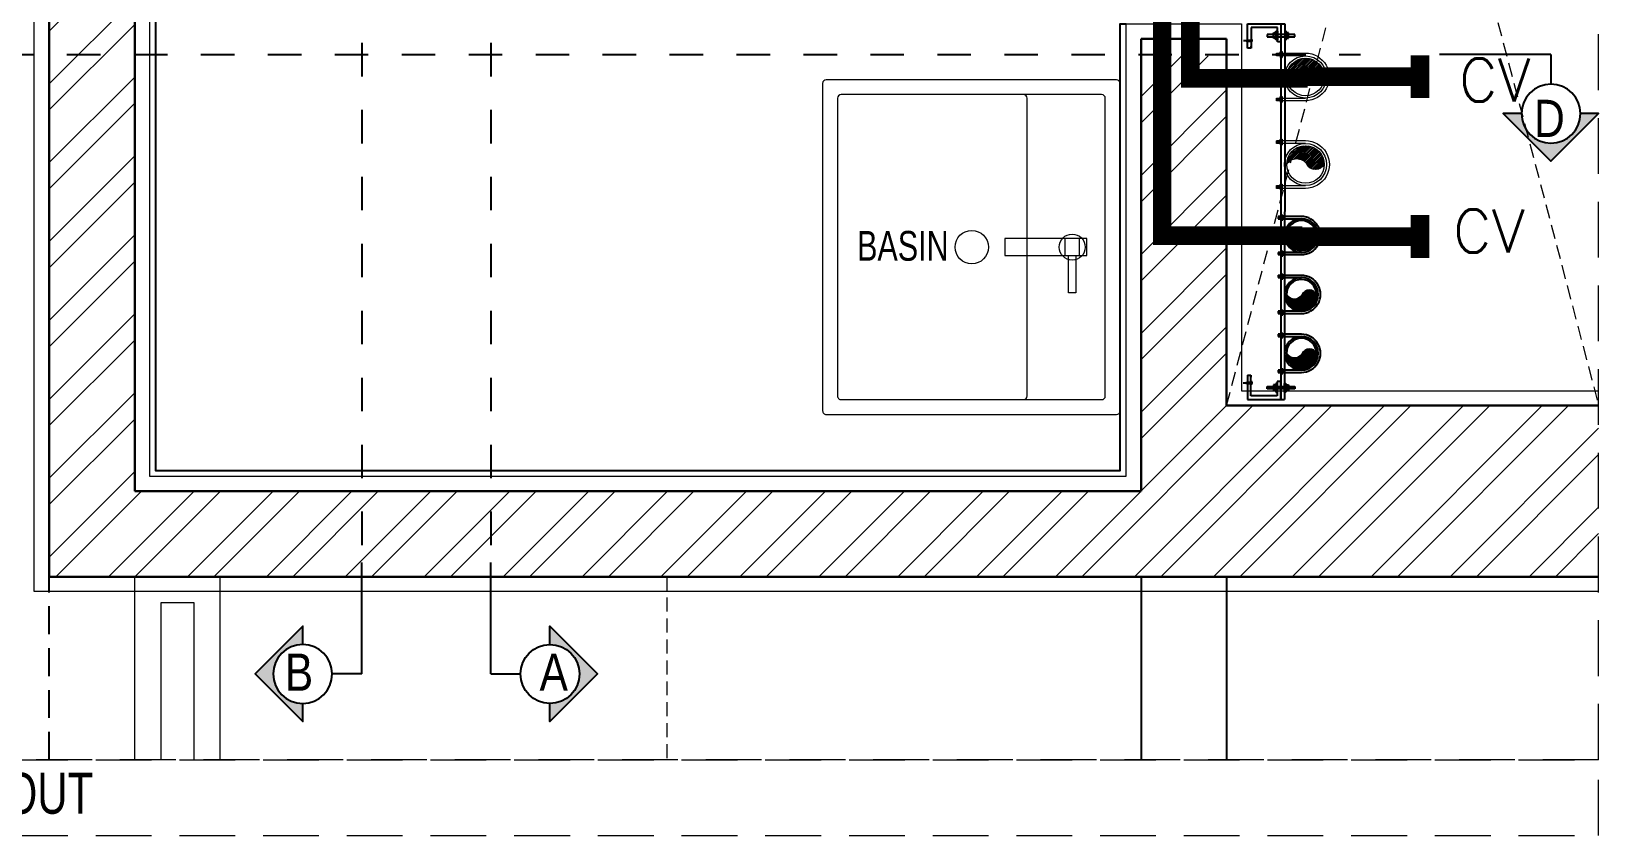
# Model space of a CAD drawing. Header units: inches. Extents: x 899679 to 12882928, y -3363313 to 527800.
# Drawn here: x 1021826 to 1023933, y 507791 to 508872 of the extents above; entities that cross this region are included whole.
import ezdxf
from ezdxf.enums import TextEntityAlignment as Align

# ---------------------------------------------------------------- set-up
doc = ezdxf.new("R2010")
doc.units = ezdxf.units.IN
doc.header["$LTSCALE"] = 150
for name, pattern in [('Dash', [6, 3, -3]), ('HIDDEN', [0.375, 0.25, -0.125]), ('HIDDEN2', [0.1875, 0.125, -0.0625])]:
    doc.linetypes.add(name, pattern=pattern)
for name, color, linetype, lineweight in [('DOTTED LINE-MSA', 3, 'HIDDEN2', 13), ('g-cen-sym', 8, 'Continuous', 25), ('g-text', 8, 'Continuous', 9), ('P.FIXTURE-MSA', 8, 'Continuous', 5), ('P_Water Supply Downtake pipe', 3, 'Continuous', 25), ('Pl_FLushing PIpe', 150, 'Continuous', 9), ('PLASTER', 3, 'Continuous', 9), ('SHEET', 7, 'Continuous', 13), ('WALL HATCH-MSA', 251, 'Continuous', 9), ('WALL-MSA', 32, 'Continuous', 30), ('WINDOW-MSA', 50, 'Continuous', 13)]:
    doc.layers.add(name, color=color, linetype=linetype, lineweight=lineweight)
for name, color, linetype in [('ELE-02-MSA', 4, 'Continuous'), ('PL-bracket', 7, 'Continuous'), ('TILE SECTION', 152, 'Continuous')]:
    doc.layers.add(name, color=color, linetype=linetype)
doc.styles.add('arial unicode', font='swisscl.ttf', dxfattribs={"height": 165})
doc.styles.add('SWINS', font='swissc.ttf')
doc.styles.add('{18b73a54-fa43-428c-adcb-c1c7bbdf2c84}', font='Simplex.shx')

# ---------------------------------------------------------------- blocks, each defined once
blk = doc.blocks.new('G$CDDA0B9F1')
for p, q in [((-400, 220), (-400, -220)), ((-5, 225), (-395, 225)), ((0, -220), (0, 220)), ((-380, 200), (-380, -200)), ((-130, 205), (-375, 205)), ((-25, 205), (-130, 205)), ((-125, -200), (-125, 200)), ((-20, -200), (-20, 200)), ((-375, -205), (-130, -205)), ((-130, -205), (-25, -205)), ((-395, -225), (-5, -225))]:
    blk.add_line(p, q)
at = {"elevation": 0.003664417343984999}
blk.add_lwpolyline([(-155.0000000372529, -11.39126687496901), (-44.9999999627471, -11.39126687496901), (-44.9999999627471, 11.39126687124372), (-155.0000000372529, 11.39126687124372)], close=True, dxfattribs=at)
for points in [[(-74.49908548593521, -11.39230860024691), (-54.49908552318811, -11.39230860024691), (-54.49908552318811, 11.39022514596581), (-74.49908548593521, 11.39022514596581)], [(-59.49908550456166, -11.39230860024691), (-59.49908550456166, -61.39230860024691), (-69.49908550456166, -61.39230860024691), (-69.49908550456166, -11.39230860024691)]]:
    blk.add_lwpolyline(points, close=True)
for centre, radius in [((-199.5, 0), 22.5), ((-64.5, 0), 17.5)]:
    blk.add_circle(centre, radius)
for centre, radius, start, end in [((-394.9999999999999, 220.0000000002327), 5.000000000000085, 90.00000000000131, 179.999999999999), ((-5, 220.0000000002328), 5, 0, 90), ((-374.9999999999999, 200.0000000002327), 5.000000000000085, 90.00000000000131, 179.999999999999), ((-130, 200.0000000002328), 5, 0, 90), ((-25, 200.0000000002328), 5, 0, 90), ((-375.0000000000001, -200.0000000000001), 4.999999999999943, 179.9999999999993, 270.0000000000007), ((-130, -200), 5, 270, 0), ((-25, -200), 5, 270, 0), ((-395.0000000000001, -220.0000000000001), 4.999999999999943, 179.9999999999993, 270.0000000000007), ((-5, -220), 5, 270, 0)]:
    blk.add_arc(centre, radius, start, end)
blk = doc.blocks.new('sec')
at = {"layer": 'g-cen-sym'}
h = blk.add_hatch(color=256, dxfattribs=at)
h.paths.add_polyline_path([(2.73e-14, 537.5273218287452), (-107.956475941309, 429.5708458874361), (-107.956475941309, 399.1607016395453, -0.2062306983916904), (2.730000000001706e-14, 445.6665243379758, -0.4142135623730596), (148.5555081145527, 297.1110162260618), (240.4163056053222, 297.1110162260618)])
h.paths.add_polyline_path([(-107.956475941309, 399.1607016395454), (-107.956475941309, 429.5708458874361), (-138.1869732997017, 399.3403485290693), (-138.1869732997017, 351.6371512499004, -0.09565303018648871)])
h.paths.add_polyline_path([(-138.1869732997017, 399.3403485290693), (-168.4174706606815, 369.1098511680636), (-168.4174706606815, 297.1110162260618), (-148.5555081119139, 297.1110162260618, -0.09423427136048851), (-138.1869732997017, 351.6371512499004)])
h.paths.add_polyline_path([(-168.4174706580426, 369.1098511680636), (-204.6941080129084, 332.8332138158367), (-204.6941080129084, 297.1110162260618), (-168.4174706606815, 297.1110162260618)])
h.paths.add_polyline_path([(-204.6941080129084, 332.8332138158367), (-240.4163056027092, 297.1110162260618), (-204.6941080129084, 297.1110162260618)])
for q in [(2.73e-14, 148.5555081130354), (-561.6378324203346, 0)]:
    blk.add_line((0, 0), q, dxfattribs=at)
blk.add_lwpolyline([(-148.5555081119139, 297.1110162260618), (-240.4163056027092, 297.1110162260618), (2.73e-14, 537.5273218287452), (240.4163056053222, 297.1110162260618), (148.5555081145527, 297.1110162260618)], dxfattribs=at)
blk.add_circle((2.73e-14, 297.1110162260618), 148.5555081130354, dxfattribs=at)
blk = doc.blocks.new('G$C4D8EC2FA')
at = {"layer": 'WALL HATCH-MSA'}
h = blk.add_hatch(dxfattribs=at)
h.set_pattern_fill('ANSI32', color=251, scale=200)
h.set_pattern_definition([(45, (-844953.3449528317, -536414.5760009182), (-53.03300858899107, 53.03300858899107), []), (45, (-844917.9896138317, -536414.5760009182), (-53.03300858899107, 53.03300858899107), [])])
h.paths.add_polyline_path([(2582.549999709474, 347.9804713552585), (2582.549999709474, 577.980471355957), (2082.549999709474, 577.9804713530466), (2082.549999709474, 1047.980471353047), (1967.549999709474, 1047.980471352115), (1967.549999709474, 462.9804713521153), (615, 462.9804713437334), (615, 1236.58047134243), (500, 1236.58047134243), (500, 347.9804713432677)])
at = {"layer": 'DOTTED LINE-MSA', "color": 251}
blk.add_line((1329.999999991618, 347.9804713395424), (1329.999999993015, 102.0041043454548), dxfattribs=at)
for points in [[(2082.549999709474, 577.9804713530466), (2582.549999709474, 2480.180471352302)], [(2082.549999709474, 2480.180471349042), (2582.549999709474, 577.98047135456)]]:
    blk.add_lwpolyline(points, dxfattribs=at)
at = {"layer": 'ELE-02-MSA', "color": 251, "linetype": 'HIDDEN'}
blk.add_line((499.9999999915017, 102.0041043454548), (499.9999999916181, 347.9804713432677), dxfattribs=at)
at = {"layer": 'ELE-02-MSA', "color": 251}
for p, q in [((1967.549999969313, 347.9804711245233), (1967.549999954645, 102.0041043454548)), ((2082.550000040792, 347.9804711184697), (2082.550000026124, 102.0041043454548))]:
    blk.add_line(p, q, dxfattribs=at)
at = {"layer": 'g-cen-sym', "color": 251, "linetype": 'Dash', "lineweight": -3, "ltscale": 0.1}
for p, q in [((920.0213997683022, 3045.47110099718), (920.0213997683022, 367.108448636136)), ((1093.774121775525, 3045.47110099718), (1093.774121775525, 367.108448636136)), ((163.8811023554299, 1049.681096942746), (2262.24123513489, 1049.681096942746, 1.836870532177688e-09))]:
    blk.add_line(p, q, dxfattribs=at)
at = {"layer": 'PLASTER', "color": 251}
blk.add_lwpolyline([(2582.54999970959, 327.9804713552585), (480, 327.9804713431513), (480, 1256.58047134243), (635, 1256.58047134243), (635, 482.9804713438498), (1947.549999709474, 482.9804713519989), (1947.549999709474, 1090.980471351882), (2102.549999709474, 1090.980471353047), (2102.549999709474, 597.980471353163), (2582.549999709358, 597.9804713558406)], dxfattribs=at)
at = {"layer": 'SHEET', "color": 251, "linetype": 'HIDDEN', "ltscale": 2}
for points in [[(0, 102.0041043454548), (2582.549999709474, 102.0041043454548), (2582.549999709474, 3210.180471397587), (0, 3210.180471397587)], [(2582.549999709474, 102.0041043449892), (0, 102.0041043454548), (0, 0), (2582.549999709474, -4.656612873077393e-10)]]:
    blk.add_lwpolyline(points, close=True, dxfattribs=at)
at = {"layer": 'TILE SECTION', "color": 251}
blk.add_lwpolyline([(635, 1256.58047134243), (643, 1256.58047134243), (643, 490.9804713438498), (1939.549999709474, 490.9804713519989), (1939.549999709474, 1090.980471351766), (1947.549999709474, 1090.980471351882)], dxfattribs=at)
at = {"layer": 'WALL-MSA', "color": 251}
for p, q in [((500, 1236.58047134243), (500, 347.9804713432677)), ((615, 1236.58047134243), (615, 462.9804713437334, -4.576673821592301e-08)), ((1967.549999709474, 1070.980471351999), (1967.549999709474, 462.9804713521153)), ((1967.549999709474, 1070.980471351999), (2082.549999709474, 1070.98047135293)), ((2082.549999709474, 1070.98047135293), (2082.549999709474, 577.9804713530466)), ((2082.549999709474, 577.9804713530466), (2582.549999709474, 577.9804713558406)), ((615, 462.9804713437334), (1967.549999709474, 462.9804713521153)), ((500, 347.9804713432677), (2582.549999709474, 347.9804713552585))]:
    blk.add_line(p, q, dxfattribs=at)
at = {"layer": 'WINDOW-MSA', "color": 251}
for p, q in [((614.9999996948754, 102.0041043454548), (614.999999693362, 347.9804713437334)), ((729.9999996948754, 102.0041043454548), (729.999999693362, 347.980471344199))]:
    blk.add_line(p, q, dxfattribs=at)
blk.add_lwpolyline([(695.0000000474975, 102.0041043454548), (695.0000001152512, 312.9804713409394), (649.9999996935949, 312.9804713423364), (649.9999996948754, 102.0041043454548)], dxfattribs=at)
at = {"layer": 'g-cen-sym', "color": 251, "linetype": 'Dash', "lineweight": -3, "ltscale": 0.1, "yscale": 0.2666666667908428, "zscale": 0.2666666667908428}
for p, xscale, rotation in [((2518.438984851586, 1049.681094641448), -0.2666666667908428, 180), ((920.0213974670041, 217.3383599211229), -0.2666666667908428, 89.99999999999999), ((1093.774124076823, 217.3383599211229), 0.2666666667908428, 270)]:
    blk.add_blockref('sec', p, dxfattribs=dict(at, xscale=xscale, rotation=rotation))
at = {"layer": 'P.FIXTURE-MSA', "color": 251}
blk.add_blockref('G$CDDA0B9F1', (1939.48749970994, 790.980471351766), dxfattribs=at)
at = {"layer": 'g-cen-sym', "color": 251, "linetype": 'Dash', "lineweight": -3, "ltscale": 0.1, "style": 'SWINS'}
for s, p in [('D', (2516.335163290845, 963.9898683788488, 2.375956986711003e-09)), ('B', (835.6552125028102, 219.7029600137612, 2.375956986711003e-09)), ('A', (1178.107841508463, 219.7029600137612, 2.375956986711003e-09))]:
    blk.add_text(s, height=50, dxfattribs=at).set_placement(p, align=Align.MIDDLE_CENTER)
at = {"layer": 'g-text', "color": 251, "style": 'arial unicode'}
blk.add_text('BASIN', height=40, dxfattribs=at).set_placement((1647.363811135525, 792.7486369429389, -0.2245529503680686), align=Align.MIDDLE)
blk.add_text('PLUMBING LAYOUT ', height=55, dxfattribs=at).set_placement((23.46806580456905, 29.42926908866502))
blk = doc.blocks.new('A$C71541A21')
h = blk.add_hatch()
h.set_pattern_fill('ANSI31', color=256, scale=15624.99999961172, angle=449.9999947211993, style=0)
h.set_pattern_definition([(225.0000052736955, (2987.514096804695, -8852.990632419187), (-2.209708894839474, 2.209708487257594), [])])
edge = h.paths.add_edge_path()
edge.add_ellipse((58.19573492583879, 66.33248665570433), major_axis=(-35.35533905670769, 35.35533905670769), ratio=0.9999999999963864, start_angle=315.00000527864233, end_angle=405.0000052790051, ccw=False)
edge.add_ellipse((58.19573492606526, 66.33248665570433), major_axis=(-35.35533905654907, -35.35533905654907), ratio=0.9999999999990152, start_angle=135.0000052792887, end_angle=225.0000000000283, ccw=False)
edge.add_ellipse((84.99012411941371, 79.03934499527237), major_axis=(-18.70781260122782, 18.70781260122782), ratio=0.9999999999990392, start_angle=72.05095237669781, end_angle=196.2959103731115, ccw=False)
edge.add_ellipse((35.01052318419402, 50.98169697085457), major_axis=(-21.84810600288985, 21.84810600288985), ratio=0.9999999999985292, start_angle=256.2424875922653, end_angle=375.2099589512152)
at = {"color": 253}
for p, q in [((-18.89106795806232, 129.8324832193147), (58.19572907563697, 129.8324866465499)), ((-9.54635294477252, 129.831727855091), (-11.43835364824865, 129.8372014557497)), ((-9.548668197777328, 132.701747422945), (-8.418130726596372, 133.8388452140151)), ((-9.540326368397595, 122.3611023641951), (-9.548668197777328, 132.7017474233088)), ((-9.515043614402327, 131.1003206797267), (-4.017719424910991, 131.0844167980775)), ((-8.418130726596372, 133.8388452140151), (-4.017719424910991, 133.8388452140151)), ((58.19572976394407, 122.3618984121623), (-19.34279916938048, 122.3619066906281)), ((-9.540326368397595, 122.3611023641951), (-9.548668197777328, 119.4776715886491)), ((-9.548668197777328, 119.4776715886491), (-8.418130726596372, 118.3405737975789)), ((-9.54398898214198, 121.095085953604), (-4.017719424910991, 121.0790983322312)), ((-8.418130726596372, 118.3405737975789), (-4.017719424910991, 118.3405737975789)), ((58.19574077694657, 2.832486664677487), (-19.34279379814656, 2.832478416473873)), ((-18.89105706969759, 10.30306669630091), (58.19574008841307, 10.30307489960869)), ((58.19574077694657, 2.832486664677487), (-13.3133817491303, 2.832479011567313)), ((-9.546341147898643, 10.30231303168141), (-11.10284523895749, 10.30681603271836)), ((-9.548656401267221, 13.17233259953531), (-8.418118929722494, 14.30943039060541)), ((-9.540314571523721, 2.831687540421555), (-9.548656401267221, 13.17233259953531)), ((-9.540314571523721, 2.831687540421555), (-9.548656401267221, -0.0517432354882459)), ((-9.543977185268105, 1.56567112983059), (-4.017707627673313, 1.549683508457674)), ((-9.515031817528447, 11.57090585595318), (-4.017707627673313, 11.55500197394024)), ((-8.418118929722494, 14.30943039060541), (-4.017707627673313, 14.30943039060541)), ((-9.548656401267221, -0.0517432354882459), (-8.418118929722494, -1.188841026558363)), ((-8.418118929722494, -1.188841026558363), (-4.017707627673313, -1.188841026558363))]:
    blk.add_line(p, q, dxfattribs=at)
for points in [[(-19.39855965395615, 122.2485780273218, 0.1779413410830516), (-18.96089619515904, 125.9839440835293, -0.2328251976264197), (-18.95009380971812, 129.7178886617275)], [(-19.39854785708225, 2.719163203912031, 0.1779413410830516), (-18.96088439792142, 6.454529259755815, -0.2328251976264197), (-18.9500820128443, 10.18847383831774)]]:
    blk.add_lwpolyline(points, format="xyb", dxfattribs=at)
for points in [[(-17.33959012638577, 129.8327036686914), (-16.18338604933437, 122.3601411850922)], [(-15.15917705513048, 129.8335857501314), (-14.00297297844291, 122.361023266896)], [(-12.97876398460279, 129.8344678319353), (-11.82255990755139, 122.3619053483361)], [(-10.79835091371127, 129.8353499133754), (-9.540865640548088, 123.0295915888945)], [(-4.017719424910991, 133.8388452140151), (-4.017719424910991, 118.3405737975789)], [(-17.33957832914815, 10.30328884491786), (-16.18337425246052, 2.830726361682465)], [(-15.15916525825657, 10.30417092635792), (-14.002961181569, 2.831608443122533)], [(-12.97875218772888, 10.30505300816178), (-11.82254811067751, 2.8324905245626)], [(-10.7983391164736, 10.30593508960185), (-9.540853843674213, 3.500176764757211)], [(-4.017707627673313, 14.30943039060541), (-4.017707627673313, -1.188841026558363)]]:
    blk.add_lwpolyline(points, dxfattribs=at)
for major_axis, ratio, start_param, end_param in [((-8.399999999999996e-15, -56.0294117612936), 0.9999999999955402, -0.7853981633996782, 5.497787143779905), ((-1.31e-14, -49.99999999999997), 0.9999999999967564, -0.7853981633990699, 5.497787143780516)]:
    blk.add_ellipse((58.19573492561231, 66.33248665570433), major_axis=major_axis, ratio=ratio, start_param=start_param, end_param=end_param)
at = {"color": 253, "extrusion": (0, 0, -1)}
blk.add_ellipse((58.19573492629181, 66.33248665570433), major_axis=(-44.90128060301127, -44.90128060301129), ratio=0.999999999999692, start_param=2.356194490192188, end_param=5.497787143781983, dxfattribs=at)
at = {"extrusion": (0, 0, -1)}
for centre, major_axis, ratio, start_param, end_param in [((35.01052318464697, 50.98169697049223), (-21.8481060029837, -21.8481060029837), 0.999999999999786, 1.30533246416926, 3.381706541423978), ((84.89053644642789, 78.88060685054668), (-18.59417428406518, 18.59417428406518), 0.9999999999967792, 2.853642975592703, 5.029312805762117)]:
    blk.add_ellipse(centre, major_axis=major_axis, ratio=ratio, start_param=start_param, end_param=end_param, dxfattribs=at)
blk = doc.blocks.new('*U103')
at = {"color": 7, "ltscale": 0.125}
for p, q in [((-484.5602168747354, 63.33749707066454), (-487.7329755563547, 63.33749707066454)), ((-487.7329755563547, 63.33749707066454), (-487.7329755563547, 26.32462893977936)), ((-484.5602168747354, 26.32462893977936), (-484.5602168747354, 63.33749707066454)), ((-17.30379328266986, 63.33749707066454), (-14.13103460105026, 63.33749707066454)), ((-17.30379328266986, 26.32462893977936), (-17.30379328266986, 63.33749707066454)), ((-14.13103460105026, 63.33749707066454), (-14.13103460105026, 26.32462893977936)), ((-480.3494184464503, 51.56487437560279), (-491.9412736575831, 51.56487437560279)), ((-491.9412736575831, 51.56487437560279), (-491.9412736575831, 49.69146944608656)), ((-482.4463119680071, 54.73987305416085), (-489.8417398390296, 54.73987305416085)), ((-489.8417398390296, 54.73987305416085), (-489.8417398390296, 51.56487437560279)), ((-489.8417398390296, 51.56487437560279), (-482.4463119680071, 51.56487437560279)), ((-482.4463119680071, 51.56487437560279), (-482.4463119680071, 54.73987305416085)), ((-480.3494184464503, 49.69146944608656), (-480.3494184464503, 51.56487437560279)), ((-21.51459171095462, 51.56487437560279), (-9.92273649982212, 51.56487437560279)), ((-21.51459171095462, 49.69146944608656), (-21.51459171095462, 51.56487437560279)), ((-9.92273649982212, 49.69146944608656), (-21.51459171095462, 49.69146944608656)), ((-19.41769818939042, 54.73987305416085), (-12.02227031837515, 54.73987305416085)), ((-19.41769818939042, 51.56487437560279), (-19.41769818939042, 54.73987305416085)), ((-12.02227031837515, 51.56487437560279), (-19.41769818939042, 51.56487437560279)), ((-12.02227031837515, 54.73987305416085), (-12.02227031837515, 51.56487437560279)), ((-9.92273649982212, 51.56487437560279), (-9.92273649982212, 49.69146944608656)), ((-491.9412736575831, 38.09725163530675), (-491.9412736575831, 39.97065656435734)), ((-491.9412736575831, 39.97065656435734), (-480.3494184464503, 39.97065656435734)), ((-480.3494184464503, 38.09725163530675), (-491.9412736575831, 38.09725163530675)), ((-489.8417398390296, 34.92225295628305), (-489.8417398390296, 38.09725163530675)), ((-489.8417398390296, 38.09725163530675), (-482.4463119680071, 38.09725163530675)), ((-482.4463119680071, 34.92225295628305), (-489.8417398390296, 34.92225295628305)), ((-487.7329755563547, 26.32462893977936), (-484.5602168747354, 26.32462893977936)), ((-482.4463119680071, 38.09725163530675), (-482.4463119680071, 34.92225295628305)), ((-480.3494184464503, 39.97065656435734), (-480.3494184464503, 38.09725163530675)), ((-9.92273649982212, 39.97065656435734), (-21.51459171095462, 39.97065656435734)), ((-21.51459171095462, 39.97065656435734), (-21.51459171095462, 38.09725163530675)), ((-21.51459171095462, 38.09725163530675), (-9.92273649982212, 38.09725163530675)), ((-12.02227031837515, 38.09725163530675), (-19.41769818939042, 38.09725163530675)), ((-19.41769818939042, 38.09725163530675), (-19.41769818939042, 34.92225295628305)), ((-19.41769818939042, 34.92225295628305), (-12.02227031837515, 34.92225295628305)), ((-14.13103460105026, 26.32462893977936), (-17.30379328266986, 26.32462893977936)), ((-12.02227031837515, 34.92225295628305), (-12.02227031837515, 38.09725163530675)), ((-9.92273649982212, 38.09725163530675), (-9.92273649982212, 39.97065656435734))]:
    blk.add_line(p, q, dxfattribs=at)
for p, q in [((-501.6760027499015, 44.72142396942945), (-501.6760027499015, 49.69098918781675)), ((-501.6760027499015, 49.68862127818283), (0, 49.68862127818283)), ((-501.6760027499015, 44.72190422909625), (-477.6745791990394, 44.72190422909625)), ((-501.6760027499015, 0), (-501.6760027499015, 44.72190422909625)), ((-501.6760027499015, 44.72171776174218), (0, 44.71953631946235)), ((-477.6745791990394, 44.72190422909625), (-477.6745791934878, 39.97065656435734)), ((0, 44.72190422909625), (-24.18943095835834, 44.72190422909625)), ((-24.18943095835834, 44.72190422909625), (-24.18943096391718, 39.97065656435734)), ((0, 44.72142396942945), (0, 49.69098918781675)), ((0, 0), (0, 44.72190422909625)), ((-477.6745791934878, 39.97065656435734), (-496.9247550897028, 39.97065656435734)), ((-496.9247550897028, 39.97065656435734), (-496.92475509572, 4.751247661959496)), ((-24.18943096391718, 39.97065656435734), (-4.751247660191439, 39.97065656435734)), ((-4.751247660191439, 39.97065656435734), (-4.751247654174222, 4.751247661959496)), ((-469.1502114252645, 0), (-501.6760027499015, 0)), ((-496.92475509572, 4.751247661959496), (-469.1502114192474, 4.751247661959496)), ((-469.9934473738296, 4.751247661959496), (-471.8368246606674, 4.751247661959496)), ((-469.1502114192474, 4.751247661959496), (-471.8368246606674, 4.751247661959496)), ((-469.1502114192474, 4.751247661959496), (-469.1502114252645, 0)), ((-4.751247654174222, 4.751247661959496), (-32.52579132463689, 4.751247661959496)), ((-32.52579132463689, 4.751247661959496), (-29.83917808923434, 4.751247661959496)), ((-32.52579132463689, 0), (0, 0)), ((-31.68255537607183, 4.751247661959496), (-29.83917808923434, 4.751247661959496))]:
    blk.add_line(p, q)
for points in [[(-479.3440201910952, -5.459783804278004), (-480.5755096997741, 4.75124766195949)], [(-479.3440201910952, -5.459783804278004), (-478.1125306824156, 4.75124766195949)], [(-32.52579132463689, 0), (-32.52579132463689, 4.751247661959496)], [(-22.33198255880644, -5.459783804278004), (-23.56347206748561, 4.75124766195949)], [(-22.33198255880644, -5.459783804278004), (-21.10049305012726, 4.75124766195949)]]:
    blk.add_lwpolyline(points)
for centre, start, end in [((-479.4255075589189, 4.542921116976278), 6.168720518134261, 173.8312794818657), ((-22.25049519098253, 4.542921116976278), 6.168720518134083, 173.8312794818659)]:
    blk.add_arc(centre, 1.938703992554078, start, end)

msp = doc.modelspace()

# ---------------------------------------------------------------- linework, layer by layer
at = {"layer": 'P_Water Supply Downtake pipe', "ltscale": 20, "const_width": 25}
for points in [[(1023534.420889678, 508597.0190698861), (1023345.893907753, 508597.0190698861), (1023345.893907753, 510449.3589160135), (1021909.395951255, 510449.3589160135), (1021909.395951255, 509845.6053206356), (1021567.342166759, 509845.6053206356), (1021572.040744093, 509956.1626507611)], [(1023692.440513234, 508567.183659372), (1023692.440513234, 508624.7662747275)], [(1023533.712906389, 508595.9749670498), (1023692.440513234, 508595.9749670498)]]:
    msp.add_lwpolyline(points, dxfattribs=at)
at = {"layer": 'Pl_FLushing PIpe', "const_width": 25}
for points in [[(1023541.466899288, 508808.7766405833), (1023383.729638182, 508808.7766405833), (1023383.729638182, 509180.3943954607), (1023124.513950882, 509180.3943954607)], [(1023692.440513234, 508782.0055607189), (1023692.440513234, 508839.5881760743)], [(1023540.205027066, 508810.7968683966), (1023692.440513234, 508810.7968683966)]]:
    msp.add_lwpolyline(points, dxfattribs=at)

# ---------------------------------------------------------------- block references
at = {"color": 1}
msp.add_blockref('G$C4D8EC2FA', (1021350.040744093, 507790.782179308), dxfattribs=at)
at = {"layer": 'P_Water Supply Downtake pipe', "ltscale": 20, "xscale": -0.4037956793862306, "yscale": 0.4037956793862306, "zscale": 0.4037956793862306, "rotation": 180}
for p in [(1023509.616691945, 508624.0763003933), (1023509.616630543, 508544.9677791558), (1023509.616569142, 508465.8592579174)]:
    msp.add_blockref('A$C71541A21', p, dxfattribs=at)
at = {"layer": 'PL-bracket', "lineweight": -3, "xscale": 1.006212302326112, "yscale": 1.006212302326112, "zscale": 1.006212302326112, "rotation": 269.9826744529678}
msp.add_blockref('*U103', (1023460.438100631, 508376.9701079894), dxfattribs=at)
at = {"layer": 'Pl_FLushing PIpe', "xscale": 0.5047445992327882, "yscale": 0.5047445992327882, "zscale": 0.5047445992327882}
for p in [(1023509.199779894, 508776.9753302711), (1023509.199665848, 508659.339368609)]:
    msp.add_blockref('A$C71541A21', p, dxfattribs=at)

# ---------------------------------------------------------------- texts
at = {"layer": 'P_Water Supply Downtake pipe', "ltscale": 20, "style": '{18b73a54-fa43-428c-adcb-c1c7bbdf2c84}'}
msp.add_text('CV', height=57.82781925423765, dxfattribs=at).set_placement((1023736.740974332, 508574.3794837521, -3.961746751900941e-08))
at = {"layer": 'Pl_FLushing PIpe', "style": '{18b73a54-fa43-428c-adcb-c1c7bbdf2c84}'}
msp.add_text('CV', height=57.82781925423765, dxfattribs=at).set_placement((1023744.740974332, 508777.3794837521, -3.961746751900941e-08))

doc.saveas('drawing.dxf')
